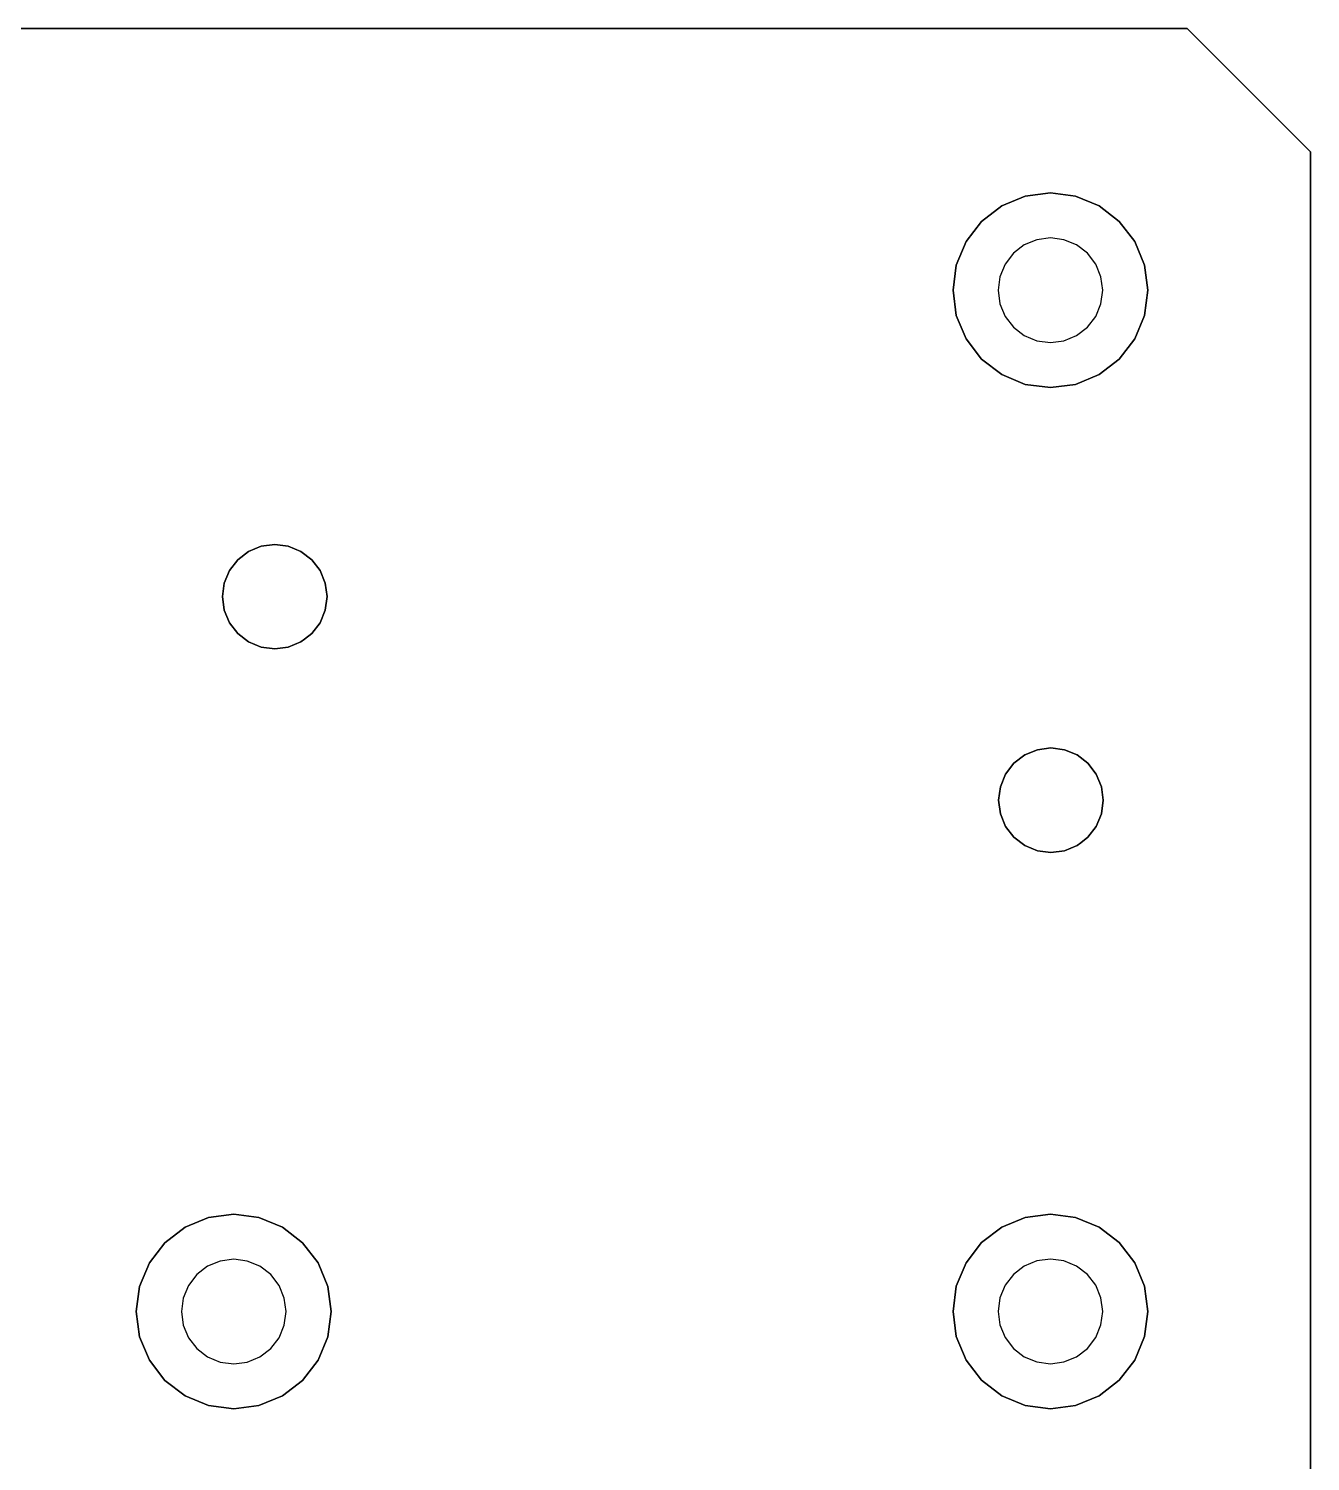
# Model space of a CAD drawing. Header units: metres. Extents: x 0 to 1120, y 0 to 254.
# Drawn here: x 955.5 to 1018, y 55.1 to 125 of the extents above; entities that cross this region are included whole.
import ezdxf

# ---------------------------------------------------------------- set-up
doc = ezdxf.new("R2010")
doc.units = ezdxf.units.M

msp = doc.modelspace()

# ---------------------------------------------------------------- linework, layer by layer
at = {"layer": 'Component#4'}
for p, q in [((1012, 125, 6), (899, 125, 6)), ((899, 125), (1012, 125)), ((1018, 119, 6), (1012, 125, 6)), ((1012, 125), (1018, 119)), ((1012, 125), (1012, 125, 6)), ((1018, 6, 6), (1018, 119, 6)), ((1018, 119), (1018, 6)), ((1018, 119, 6), (1018, 119)), ((1002.95, 116.354, 6), (1004.096, 116.829, 6)), ((1004.096, 116.829, 4.2), (1002.95, 116.354, 4.2)), ((1004.096, 116.829, 6), (1005.325, 116.991, 6)), ((1005.325, 116.991, 4.2), (1004.096, 116.829, 4.2)), ((1004.096, 116.829, 6), (1004.096, 116.829, 4.2)), ((1005.325, 116.991, 6), (1006.554, 116.829, 6)), ((1006.554, 116.829, 4.2), (1005.325, 116.991, 4.2)), ((1005.325, 116.991, 6), (1005.325, 116.991, 4.2)), ((1006.554, 116.829, 6), (1007.7, 116.354, 6)), ((1006.554, 116.829, 6), (1006.554, 116.829, 4.2)), ((1007.7, 116.354, 4.2), (1006.554, 116.829, 4.2)), ((1001.966, 115.599, 6), (1002.95, 116.354, 6)), ((1002.95, 116.354, 4.2), (1001.966, 115.599, 4.2)), ((1002.95, 116.354, 6), (1002.95, 116.354, 4.2)), ((1007.7, 116.354, 6), (1008.684, 115.599, 6)), ((1007.7, 116.354, 6), (1007.7, 116.354, 4.2)), ((1008.684, 115.599, 4.2), (1007.7, 116.354, 4.2)), ((1001.211, 114.616, 6), (1001.966, 115.599, 6)), ((1001.966, 115.599, 4.2), (1001.211, 114.616, 4.2)), ((1001.966, 115.599, 6), (1001.966, 115.599, 4.2)), ((1008.684, 115.599, 6), (1009.439, 114.616, 6)), ((1009.439, 114.616, 4.2), (1008.684, 115.599, 4.2)), ((1008.684, 115.599, 6), (1008.684, 115.599, 4.2)), ((1000.737, 113.47, 6), (1001.211, 114.616, 6)), ((1001.211, 114.616, 4.2), (1000.737, 113.47, 4.2)), ((1001.211, 114.616, 6), (1001.211, 114.616, 4.2)), ((1004.665, 114.704, 4.2), (1004.05, 114.449, 4.2)), ((1004.665, 114.704), (1004.05, 114.449)), ((1005.325, 114.791, 4.2), (1004.665, 114.704, 4.2)), ((1005.325, 114.791), (1004.665, 114.704)), ((1004.665, 114.704, 4.2), (1004.665, 114.704)), ((1005.325, 114.791, 4.2), (1005.325, 114.791)), ((1005.985, 114.704, 4.2), (1005.325, 114.791, 4.2)), ((1005.985, 114.704), (1005.325, 114.791)), ((1005.985, 114.704, 4.2), (1005.985, 114.704)), ((1006.6, 114.449, 4.2), (1005.985, 114.704, 4.2)), ((1006.6, 114.449), (1005.985, 114.704)), ((1009.439, 114.616, 6), (1009.913, 113.47, 6)), ((1009.913, 113.47, 4.2), (1009.439, 114.616, 4.2)), ((1009.439, 114.616, 6), (1009.439, 114.616, 4.2)), ((1003.522, 114.044, 4.2), (1003.117, 113.516, 4.2)), ((1003.522, 114.044), (1003.117, 113.516)), ((1004.05, 114.449, 4.2), (1003.522, 114.044, 4.2)), ((1004.05, 114.449), (1003.522, 114.044)), ((1003.522, 114.044, 4.2), (1003.522, 114.044)), ((1004.05, 114.449, 4.2), (1004.05, 114.449)), ((1006.6, 114.449, 4.2), (1006.6, 114.449)), ((1007.128, 114.044, 4.2), (1006.6, 114.449, 4.2)), ((1007.128, 114.044), (1006.6, 114.449)), ((1007.128, 114.044, 4.2), (1007.128, 114.044)), ((1007.533, 113.516, 4.2), (1007.128, 114.044, 4.2)), ((1007.533, 113.516), (1007.128, 114.044)), ((1000.575, 112.241, 6), (1000.737, 113.47, 6)), ((1000.737, 113.47, 4.2), (1000.575, 112.241, 4.2)), ((1000.737, 113.47, 6), (1000.737, 113.47, 4.2)), ((1003.117, 113.516, 4.2), (1002.862, 112.901, 4.2)), ((1003.117, 113.516), (1002.862, 112.901)), ((1003.117, 113.516, 4.2), (1003.117, 113.516)), ((1007.533, 113.516, 4.2), (1007.533, 113.516)), ((1007.788, 112.901, 4.2), (1007.533, 113.516, 4.2)), ((1007.788, 112.901), (1007.533, 113.516)), ((1009.913, 113.47, 6), (1010.075, 112.241, 6)), ((1009.913, 113.47, 6), (1009.913, 113.47, 4.2)), ((1010.075, 112.241, 4.2), (1009.913, 113.47, 4.2)), ((1002.862, 112.901, 4.2), (1002.775, 112.241, 4.2)), ((1002.862, 112.901), (1002.775, 112.241)), ((1002.862, 112.901, 4.2), (1002.862, 112.901)), ((1007.875, 112.241, 4.2), (1007.788, 112.901, 4.2)), ((1007.788, 112.901, 4.2), (1007.788, 112.901)), ((1007.875, 112.241), (1007.788, 112.901)), ((1000.737, 111.011, 6), (1000.575, 112.241, 6)), ((1000.575, 112.241, 6), (1000.575, 112.241, 4.2)), ((1000.575, 112.241, 4.2), (1000.737, 111.011, 4.2)), ((1002.775, 112.241, 4.2), (1002.775, 112.241)), ((1002.775, 112.241, 4.2), (1002.862, 111.581, 4.2)), ((1002.775, 112.241), (1002.862, 111.581)), ((1007.788, 111.581, 4.2), (1007.875, 112.241, 4.2)), ((1007.788, 111.581), (1007.875, 112.241)), ((1007.875, 112.241, 4.2), (1007.875, 112.241)), ((1010.075, 112.241, 6), (1009.913, 111.011, 6)), ((1009.913, 111.011, 4.2), (1010.075, 112.241, 4.2)), ((1010.075, 112.241, 6), (1010.075, 112.241, 4.2)), ((1002.862, 111.581, 4.2), (1002.862, 111.581)), ((1002.862, 111.581, 4.2), (1003.117, 110.966, 4.2)), ((1002.862, 111.581), (1003.117, 110.966)), ((1007.533, 110.966, 4.2), (1007.788, 111.581, 4.2)), ((1007.533, 110.966), (1007.788, 111.581)), ((1007.788, 111.581, 4.2), (1007.788, 111.581)), ((1001.211, 109.866, 6), (1000.737, 111.011, 6)), ((1000.737, 111.011, 6), (1000.737, 111.011, 4.2)), ((1000.737, 111.011, 4.2), (1001.211, 109.866, 4.2)), ((1003.117, 110.966, 4.2), (1003.117, 110.966)), ((1003.117, 110.966, 4.2), (1003.522, 110.437, 4.2)), ((1003.117, 110.966), (1003.522, 110.437)), ((1003.522, 110.437, 4.2), (1004.05, 110.032, 4.2)), ((1003.522, 110.437, 4.2), (1003.522, 110.437)), ((1003.522, 110.437), (1004.05, 110.032)), ((1006.6, 110.032, 4.2), (1007.128, 110.437, 4.2)), ((1006.6, 110.032), (1007.128, 110.437)), ((1007.128, 110.437, 4.2), (1007.533, 110.966, 4.2)), ((1007.128, 110.437), (1007.533, 110.966)), ((1007.128, 110.437, 4.2), (1007.128, 110.437)), ((1007.533, 110.966, 4.2), (1007.533, 110.966)), ((1009.913, 111.011, 6), (1009.439, 109.866, 6)), ((1009.439, 109.866, 4.2), (1009.913, 111.011, 4.2)), ((1009.913, 111.011, 6), (1009.913, 111.011, 4.2)), ((1001.966, 108.882, 6), (1001.211, 109.866, 6)), ((1001.211, 109.866, 6), (1001.211, 109.866, 4.2)), ((1001.211, 109.866, 4.2), (1001.966, 108.882, 4.2)), ((1004.05, 110.032, 4.2), (1004.05, 110.032)), ((1004.05, 110.032, 4.2), (1004.665, 109.777, 4.2)), ((1004.05, 110.032), (1004.665, 109.777)), ((1004.665, 109.777, 4.2), (1004.665, 109.777)), ((1004.665, 109.777, 4.2), (1005.325, 109.691, 4.2)), ((1004.665, 109.777), (1005.325, 109.691)), ((1005.325, 109.691, 4.2), (1005.985, 109.777, 4.2)), ((1005.325, 109.691), (1005.985, 109.777)), ((1005.985, 109.777, 4.2), (1006.6, 110.032, 4.2)), ((1005.985, 109.777), (1006.6, 110.032)), ((1005.985, 109.777, 4.2), (1005.985, 109.777)), ((1006.6, 110.032, 4.2), (1006.6, 110.032)), ((1009.439, 109.866, 6), (1008.684, 108.882, 6)), ((1008.684, 108.882, 4.2), (1009.439, 109.866, 4.2)), ((1009.439, 109.866, 6), (1009.439, 109.866, 4.2)), ((1005.325, 109.691), (1005.325, 109.691, 4.2)), ((1002.95, 108.127, 6), (1001.966, 108.882, 6)), ((1001.966, 108.882, 4.2), (1002.95, 108.127, 4.2)), ((1001.966, 108.882, 6), (1001.966, 108.882, 4.2)), ((1008.684, 108.882, 6), (1007.7, 108.127, 6)), ((1007.7, 108.127, 4.2), (1008.684, 108.882, 4.2)), ((1008.684, 108.882, 4.2), (1008.684, 108.882, 6)), ((1004.096, 107.652, 6), (1002.95, 108.127, 6)), ((1002.95, 108.127, 4.2), (1004.096, 107.652, 4.2)), ((1002.95, 108.127, 6), (1002.95, 108.127, 4.2)), ((1005.325, 107.491, 6), (1004.096, 107.652, 6)), ((1004.096, 107.652, 6), (1004.096, 107.652, 4.2)), ((1004.096, 107.652, 4.2), (1005.325, 107.491, 4.2)), ((1006.554, 107.652, 6), (1005.325, 107.491, 6)), ((1005.325, 107.491, 4.2), (1006.554, 107.652, 4.2)), ((1007.7, 108.127, 6), (1006.554, 107.652, 6)), ((1006.554, 107.652, 4.2), (1007.7, 108.127, 4.2)), ((1006.554, 107.652, 6), (1006.554, 107.652, 4.2)), ((1007.7, 108.127, 6), (1007.7, 108.127, 4.2)), ((1005.325, 107.491, 6), (1005.325, 107.491, 4.2)), ((965.697, 99.102, 6), (966.225, 99.507, 6)), ((966.225, 99.507), (965.697, 99.102)), ((966.225, 99.507, 6), (966.84, 99.762, 6)), ((966.84, 99.762), (966.225, 99.507)), ((966.225, 99.507, 6), (966.225, 99.507)), ((966.84, 99.762, 6), (967.5, 99.849, 6)), ((967.5, 99.849), (966.84, 99.762)), ((966.84, 99.762, 6), (966.84, 99.762)), ((967.5, 99.849, 6), (967.5, 99.849)), ((967.5, 99.849, 6), (968.16, 99.762, 6)), ((968.16, 99.762), (967.5, 99.849)), ((968.16, 99.762, 6), (968.16, 99.762)), ((968.16, 99.762, 6), (968.775, 99.507, 6)), ((968.775, 99.507), (968.16, 99.762)), ((968.775, 99.507, 6), (968.775, 99.507)), ((968.775, 99.507, 6), (969.304, 99.102, 6)), ((969.304, 99.102), (968.775, 99.507)), ((965.037, 97.959, 6), (965.292, 98.574, 6)), ((965.292, 98.574), (965.037, 97.959)), ((965.292, 98.574, 6), (965.697, 99.102, 6)), ((965.697, 99.102), (965.292, 98.574)), ((965.292, 98.574, 6), (965.292, 98.574)), ((965.697, 99.102, 6), (965.697, 99.102)), ((969.304, 99.102, 6), (969.304, 99.102)), ((969.304, 99.102, 6), (969.709, 98.574, 6)), ((969.709, 98.574), (969.304, 99.102)), ((969.709, 98.574, 6), (969.709, 98.574)), ((969.709, 98.574, 6), (969.964, 97.959, 6)), ((969.964, 97.959), (969.709, 98.574)), ((964.95, 97.299, 6), (965.037, 97.959, 6)), ((965.037, 97.959), (964.95, 97.299)), ((965.037, 97.959, 6), (965.037, 97.959)), ((969.964, 97.959, 6), (969.964, 97.959)), ((969.964, 97.959, 6), (970.05, 97.299, 6)), ((970.05, 97.299), (969.964, 97.959)), ((964.95, 97.299, 6), (964.95, 97.299)), ((965.037, 96.639, 6), (964.95, 97.299, 6)), ((964.95, 97.299), (965.037, 96.639)), ((970.05, 97.299, 6), (969.964, 96.639, 6)), ((969.964, 96.639), (970.05, 97.299)), ((970.05, 97.299, 6), (970.05, 97.299)), ((965.037, 96.639, 6), (965.037, 96.639)), ((965.292, 96.024, 6), (965.037, 96.639, 6)), ((965.037, 96.639), (965.292, 96.024)), ((969.964, 96.639, 6), (969.709, 96.024, 6)), ((969.709, 96.024), (969.964, 96.639)), ((969.964, 96.639, 6), (969.964, 96.639)), ((965.292, 96.024, 6), (965.292, 96.024)), ((965.697, 95.495, 6), (965.292, 96.024, 6)), ((965.292, 96.024), (965.697, 95.495)), ((969.709, 96.024, 6), (969.304, 95.495, 6)), ((969.304, 95.495), (969.709, 96.024)), ((969.709, 96.024, 6), (969.709, 96.024)), ((965.697, 95.495, 6), (965.697, 95.495)), ((966.225, 95.09, 6), (965.697, 95.495, 6)), ((965.697, 95.495), (966.225, 95.09)), ((966.225, 95.09, 6), (966.225, 95.09)), ((966.84, 94.835, 6), (966.225, 95.09, 6)), ((966.225, 95.09), (966.84, 94.835)), ((968.775, 95.09, 6), (968.16, 94.835, 6)), ((968.16, 94.835), (968.775, 95.09)), ((968.952, 95.226, 6), (968.775, 95.09, 6)), ((968.775, 95.09), (968.952, 95.226)), ((968.775, 95.09, 6), (968.775, 95.09)), ((969.304, 95.495, 6), (968.952, 95.226, 6)), ((968.952, 95.226), (969.304, 95.495)), ((968.952, 95.226, 6), (968.952, 95.226)), ((969.304, 95.495, 6), (969.304, 95.495)), ((966.84, 94.835, 6), (966.84, 94.835)), ((967.5, 94.749, 6), (966.84, 94.835, 6)), ((966.84, 94.835), (967.5, 94.749)), ((968.16, 94.835, 6), (967.5, 94.749, 6)), ((967.5, 94.749), (968.16, 94.835)), ((967.5, 94.749, 6), (967.5, 94.749)), ((968.16, 94.835), (968.16, 94.835, 6)), ((1003.547, 89.171, 6), (1004.075, 89.577, 6)), ((1004.075, 89.577), (1003.547, 89.171)), ((1004.075, 89.577, 6), (1004.69, 89.831, 6)), ((1004.69, 89.831), (1004.075, 89.577)), ((1004.075, 89.577, 6), (1004.075, 89.577)), ((1004.69, 89.831, 6), (1005.35, 89.918, 6)), ((1005.35, 89.918), (1004.69, 89.831)), ((1004.69, 89.831, 6), (1004.69, 89.831)), ((1005.35, 89.918, 6), (1006.01, 89.831, 6)), ((1006.01, 89.831), (1005.35, 89.918)), ((1005.35, 89.918, 6), (1005.35, 89.918)), ((1006.01, 89.831, 6), (1006.625, 89.577, 6)), ((1006.625, 89.577), (1006.01, 89.831)), ((1006.01, 89.831, 6), (1006.01, 89.831)), ((1006.625, 89.577, 6), (1007.154, 89.171, 6)), ((1007.154, 89.171), (1006.625, 89.577)), ((1006.625, 89.577, 6), (1006.625, 89.577)), ((1003.142, 88.643, 6), (1003.547, 89.171, 6)), ((1003.547, 89.171), (1003.142, 88.643)), ((1003.547, 89.171, 6), (1003.547, 89.171)), ((1007.154, 89.171, 6), (1007.559, 88.643, 6)), ((1007.559, 88.643), (1007.154, 89.171)), ((1007.154, 89.171, 6), (1007.154, 89.171)), ((1002.887, 88.028, 6), (1003.142, 88.643, 6)), ((1003.142, 88.643), (1002.887, 88.028)), ((1003.142, 88.643, 6), (1003.142, 88.643)), ((1007.559, 88.643, 6), (1007.814, 88.028, 6)), ((1007.814, 88.028), (1007.559, 88.643)), ((1007.559, 88.643, 6), (1007.559, 88.643)), ((1002.8, 87.368, 6), (1002.887, 88.028, 6)), ((1002.887, 88.028), (1002.8, 87.368)), ((1002.887, 86.708, 6), (1002.8, 87.368, 6)), ((1002.8, 87.368), (1002.887, 86.708)), ((1002.8, 87.368, 6), (1002.8, 87.368)), ((1002.887, 88.028), (1002.887, 88.028, 6)), ((1007.814, 88.028, 6), (1007.9, 87.368, 6)), ((1007.9, 87.368), (1007.814, 88.028)), ((1007.814, 88.028, 6), (1007.814, 88.028)), ((1007.9, 87.368, 6), (1007.814, 86.708, 6)), ((1007.814, 86.708), (1007.9, 87.368)), ((1007.9, 87.368, 6), (1007.9, 87.368)), ((1003.142, 86.093, 6), (1002.887, 86.708, 6)), ((1002.887, 86.708), (1003.142, 86.093)), ((1002.887, 86.708, 6), (1002.887, 86.708)), ((1007.814, 86.708, 6), (1007.559, 86.093, 6)), ((1007.559, 86.093), (1007.814, 86.708)), ((1007.814, 86.708, 6), (1007.814, 86.708)), ((1003.547, 85.565, 6), (1003.142, 86.093, 6)), ((1003.142, 86.093), (1003.547, 85.565)), ((1003.142, 86.093, 6), (1003.142, 86.093)), ((1007.559, 86.093, 6), (1007.154, 85.565, 6)), ((1007.154, 85.565), (1007.559, 86.093)), ((1007.559, 86.093, 6), (1007.559, 86.093)), ((1004.075, 85.16, 6), (1003.547, 85.565, 6)), ((1003.547, 85.565), (1004.075, 85.16)), ((1003.547, 85.565, 6), (1003.547, 85.565)), ((1006.802, 85.296, 6), (1006.625, 85.16, 6)), ((1006.625, 85.16), (1006.802, 85.296)), ((1007.154, 85.565, 6), (1006.802, 85.296, 6)), ((1006.802, 85.296), (1007.154, 85.565)), ((1006.802, 85.296, 6), (1006.802, 85.296)), ((1007.154, 85.565, 6), (1007.154, 85.565)), ((1004.69, 84.905, 6), (1004.075, 85.16, 6)), ((1004.075, 85.16), (1004.69, 84.905)), ((1004.075, 85.16, 6), (1004.075, 85.16)), ((1005.35, 84.818, 6), (1004.69, 84.905, 6)), ((1004.69, 84.905), (1005.35, 84.818)), ((1004.69, 84.905, 6), (1004.69, 84.905)), ((1006.01, 84.905, 6), (1005.35, 84.818, 6)), ((1005.35, 84.818), (1006.01, 84.905)), ((1005.35, 84.818, 6), (1005.35, 84.818)), ((1006.625, 85.16, 6), (1006.01, 84.905, 6)), ((1006.01, 84.905), (1006.625, 85.16)), ((1006.01, 84.905, 6), (1006.01, 84.905)), ((1006.625, 85.16, 6), (1006.625, 85.16)), ((964.271, 67.021, 6), (965.5, 67.183, 6)), ((965.5, 67.183, 4.2), (964.271, 67.021, 4.2)), ((965.5, 67.183, 6), (966.73, 67.021, 6)), ((966.73, 67.021, 4.2), (965.5, 67.183, 4.2)), ((965.5, 67.183, 6), (965.5, 67.183, 4.2)), ((1004.096, 67.026, 6), (1005.325, 67.188, 6)), ((1005.325, 67.188, 4.2), (1004.096, 67.026, 4.2)), ((1005.325, 67.188, 6), (1006.554, 67.026, 6)), ((1006.554, 67.026, 4.2), (1005.325, 67.188, 4.2)), ((1005.325, 67.188, 6), (1005.325, 67.188, 4.2)), ((962.142, 65.791, 6), (963.125, 66.546, 6)), ((963.125, 66.546, 4.2), (962.142, 65.791, 4.2)), ((963.125, 66.546, 6), (964.271, 67.021, 6)), ((964.271, 67.021, 4.2), (963.125, 66.546, 4.2)), ((963.125, 66.546, 6), (963.125, 66.546, 4.2)), ((964.271, 67.021, 6), (964.271, 67.021, 4.2)), ((966.73, 67.021, 6), (967.875, 66.546, 6)), ((967.875, 66.546, 4.2), (966.73, 67.021, 4.2)), ((966.73, 67.021, 6), (966.73, 67.021, 4.2)), ((967.875, 66.546, 6), (968.859, 65.791, 6)), ((968.859, 65.791, 4.2), (967.875, 66.546, 4.2)), ((967.875, 66.546, 6), (967.875, 66.546, 4.2)), ((1001.966, 65.797, 6), (1002.95, 66.552, 6)), ((1002.95, 66.552, 4.2), (1001.966, 65.797, 4.2)), ((1002.95, 66.552, 6), (1004.096, 67.026, 6)), ((1004.096, 67.026, 4.2), (1002.95, 66.552, 4.2)), ((1002.95, 66.552, 6), (1002.95, 66.552, 4.2)), ((1004.096, 67.026, 6), (1004.096, 67.026, 4.2)), ((1006.554, 67.026, 6), (1007.7, 66.552, 6)), ((1007.7, 66.552, 4.2), (1006.554, 67.026, 4.2)), ((1006.554, 67.026, 6), (1006.554, 67.026, 4.2)), ((1007.7, 66.552, 6), (1008.684, 65.797, 6)), ((1007.7, 66.552, 6), (1007.7, 66.552, 4.2)), ((1008.684, 65.797, 4.2), (1007.7, 66.552, 4.2)), ((961.387, 64.808, 6), (962.142, 65.791, 6)), ((962.142, 65.791, 4.2), (961.387, 64.808, 4.2)), ((962.142, 65.791, 6), (962.142, 65.791, 4.2)), ((968.859, 65.791, 6), (969.614, 64.808, 6)), ((969.614, 64.808, 4.2), (968.859, 65.791, 4.2)), ((968.859, 65.791, 6), (968.859, 65.791, 4.2)), ((1001.211, 64.813, 6), (1001.966, 65.797, 6)), ((1001.966, 65.797, 4.2), (1001.211, 64.813, 4.2)), ((1001.966, 65.797, 6), (1001.966, 65.797, 4.2)), ((1008.684, 65.797, 6), (1009.439, 64.813, 6)), ((1009.439, 64.813, 4.2), (1008.684, 65.797, 4.2)), ((1008.684, 65.797, 6), (1008.684, 65.797, 4.2)), ((965.5, 64.983, 4.2), (964.84, 64.896, 4.2)), ((965.5, 64.983), (964.84, 64.896)), ((965.5, 64.983, 4.2), (965.5, 64.983)), ((966.16, 64.896, 4.2), (965.5, 64.983, 4.2)), ((966.16, 64.896), (965.5, 64.983)), ((1005.325, 64.988, 4.2), (1004.665, 64.901, 4.2)), ((1005.325, 64.988), (1004.665, 64.901)), ((1005.985, 64.901, 4.2), (1005.325, 64.988, 4.2)), ((1005.325, 64.988, 4.2), (1005.325, 64.988)), ((1005.985, 64.901), (1005.325, 64.988)), ((960.912, 63.662, 6), (961.387, 64.808, 6)), ((961.387, 64.808, 4.2), (960.912, 63.662, 4.2)), ((961.387, 64.808, 6), (961.387, 64.808, 4.2)), ((964.225, 64.641, 4.2), (963.697, 64.236, 4.2)), ((964.225, 64.641), (963.697, 64.236)), ((964.84, 64.896, 4.2), (964.225, 64.641, 4.2)), ((964.84, 64.896), (964.225, 64.641)), ((964.225, 64.641, 4.2), (964.225, 64.641)), ((964.84, 64.896, 4.2), (964.84, 64.896)), ((966.775, 64.641, 4.2), (966.16, 64.896, 4.2)), ((966.16, 64.896, 4.2), (966.16, 64.896)), ((966.775, 64.641), (966.16, 64.896)), ((967.304, 64.236, 4.2), (966.775, 64.641, 4.2)), ((966.775, 64.641, 4.2), (966.775, 64.641)), ((967.304, 64.236), (966.775, 64.641)), ((969.614, 64.808, 6), (970.089, 63.662, 6)), ((970.089, 63.662, 4.2), (969.614, 64.808, 4.2)), ((969.614, 64.808, 6), (969.614, 64.808, 4.2)), ((1000.737, 63.667, 6), (1001.211, 64.813, 6)), ((1001.211, 64.813, 4.2), (1000.737, 63.667, 4.2)), ((1001.211, 64.813, 6), (1001.211, 64.813, 4.2)), ((1004.05, 64.646, 4.2), (1003.522, 64.241, 4.2)), ((1004.05, 64.646), (1003.522, 64.241)), ((1004.665, 64.901, 4.2), (1004.05, 64.646, 4.2)), ((1004.665, 64.901), (1004.05, 64.646)), ((1004.05, 64.646, 4.2), (1004.05, 64.646)), ((1004.665, 64.901, 4.2), (1004.665, 64.901)), ((1005.985, 64.901, 4.2), (1005.985, 64.901)), ((1006.6, 64.646, 4.2), (1005.985, 64.901, 4.2)), ((1006.6, 64.646), (1005.985, 64.901)), ((1007.128, 64.241, 4.2), (1006.6, 64.646, 4.2)), ((1006.6, 64.646, 4.2), (1006.6, 64.646)), ((1007.128, 64.241), (1006.6, 64.646)), ((1009.439, 64.813, 6), (1009.913, 63.667, 6)), ((1009.913, 63.667, 4.2), (1009.439, 64.813, 4.2)), ((1009.439, 64.813, 6), (1009.439, 64.813, 4.2)), ((960.75, 62.433, 6), (960.912, 63.662, 6)), ((960.912, 63.662, 4.2), (960.75, 62.433, 4.2)), ((960.912, 63.662, 6), (960.912, 63.662, 4.2)), ((963.292, 63.708, 4.2), (963.037, 63.093, 4.2)), ((963.292, 63.708), (963.037, 63.093)), ((963.697, 64.236, 4.2), (963.292, 63.708, 4.2)), ((963.697, 64.236), (963.292, 63.708)), ((963.292, 63.708, 4.2), (963.292, 63.708)), ((963.697, 64.236, 4.2), (963.697, 64.236)), ((967.709, 63.708, 4.2), (967.304, 64.236, 4.2)), ((967.304, 64.236, 4.2), (967.304, 64.236)), ((967.709, 63.708), (967.304, 64.236)), ((967.964, 63.093, 4.2), (967.709, 63.708, 4.2)), ((967.709, 63.708, 4.2), (967.709, 63.708)), ((967.964, 63.093), (967.709, 63.708)), ((970.089, 63.662, 6), (970.25, 62.433, 6)), ((970.25, 62.433, 4.2), (970.089, 63.662, 4.2)), ((970.089, 63.662, 6), (970.089, 63.662, 4.2)), ((1000.575, 62.438, 6), (1000.737, 63.667, 6)), ((1000.737, 63.667, 4.2), (1000.575, 62.438, 4.2)), ((1000.737, 63.667, 6), (1000.737, 63.667, 4.2)), ((1003.117, 63.713, 4.2), (1002.862, 63.098, 4.2)), ((1003.117, 63.713), (1002.862, 63.098)), ((1003.522, 64.241, 4.2), (1003.117, 63.713, 4.2)), ((1003.522, 64.241), (1003.117, 63.713)), ((1003.117, 63.713, 4.2), (1003.117, 63.713)), ((1003.522, 64.241, 4.2), (1003.522, 64.241)), ((1007.533, 63.713, 4.2), (1007.128, 64.241, 4.2)), ((1007.128, 64.241, 4.2), (1007.128, 64.241)), ((1007.533, 63.713), (1007.128, 64.241)), ((1007.788, 63.098, 4.2), (1007.533, 63.713, 4.2)), ((1007.533, 63.713, 4.2), (1007.533, 63.713)), ((1007.788, 63.098), (1007.533, 63.713)), ((1009.913, 63.667, 6), (1010.075, 62.438, 6)), ((1010.075, 62.438, 4.2), (1009.913, 63.667, 4.2)), ((1009.913, 63.667, 6), (1009.913, 63.667, 4.2)), ((963.037, 63.093, 4.2), (962.95, 62.433, 4.2)), ((963.037, 63.093), (962.95, 62.433)), ((963.037, 63.093, 4.2), (963.037, 63.093)), ((968.05, 62.433, 4.2), (967.964, 63.093, 4.2)), ((967.964, 63.093, 4.2), (967.964, 63.093)), ((968.05, 62.433), (967.964, 63.093)), ((1002.862, 63.098, 4.2), (1002.775, 62.438, 4.2)), ((1002.862, 63.098), (1002.775, 62.438)), ((1002.862, 63.098, 4.2), (1002.862, 63.098)), ((1007.788, 63.098, 4.2), (1007.788, 63.098)), ((1007.875, 62.438, 4.2), (1007.788, 63.098, 4.2)), ((1007.875, 62.438), (1007.788, 63.098)), ((960.912, 61.203, 6), (960.75, 62.433, 6)), ((960.75, 62.433, 4.2), (960.912, 61.203, 4.2)), ((960.75, 62.433, 6), (960.75, 62.433, 4.2)), ((962.95, 62.433, 4.2), (962.95, 62.433)), ((962.95, 62.433, 4.2), (963.037, 61.773, 4.2)), ((962.95, 62.433), (963.037, 61.773)), ((967.964, 61.773, 4.2), (968.05, 62.433, 4.2)), ((967.964, 61.773), (968.05, 62.433)), ((968.05, 62.433, 4.2), (968.05, 62.433)), ((970.25, 62.433, 6), (970.089, 61.203, 6)), ((970.089, 61.203, 4.2), (970.25, 62.433, 4.2)), ((970.25, 62.433, 4.2), (970.25, 62.433, 6)), ((1000.737, 61.209, 6), (1000.575, 62.438, 6)), ((1000.575, 62.438, 4.2), (1000.737, 61.209, 4.2)), ((1000.575, 62.438, 6), (1000.575, 62.438, 4.2)), ((1002.775, 62.438, 4.2), (1002.775, 62.438)), ((1002.775, 62.438, 4.2), (1002.862, 61.778, 4.2)), ((1002.775, 62.438), (1002.862, 61.778)), ((1007.788, 61.778, 4.2), (1007.875, 62.438, 4.2)), ((1007.788, 61.778), (1007.875, 62.438)), ((1007.875, 62.438, 4.2), (1007.875, 62.438)), ((1010.075, 62.438, 6), (1009.913, 61.209, 6)), ((1009.913, 61.209, 4.2), (1010.075, 62.438, 4.2)), ((1010.075, 62.438, 6), (1010.075, 62.438, 4.2)), ((963.037, 61.773, 4.2), (963.037, 61.773)), ((963.037, 61.773, 4.2), (963.292, 61.158, 4.2)), ((963.037, 61.773), (963.292, 61.158)), ((967.709, 61.158, 4.2), (967.964, 61.773, 4.2)), ((967.709, 61.158), (967.964, 61.773)), ((967.964, 61.773, 4.2), (967.964, 61.773)), ((1002.862, 61.778, 4.2), (1002.862, 61.778)), ((1002.862, 61.778, 4.2), (1003.117, 61.163, 4.2)), ((1002.862, 61.778), (1003.117, 61.163)), ((1007.533, 61.163, 4.2), (1007.788, 61.778, 4.2)), ((1007.533, 61.163), (1007.788, 61.778)), ((1007.788, 61.778, 4.2), (1007.788, 61.778)), ((961.387, 60.058, 6), (960.912, 61.203, 6)), ((960.912, 61.203, 4.2), (961.387, 60.058, 4.2)), ((960.912, 61.203, 6), (960.912, 61.203, 4.2)), ((963.292, 61.158, 4.2), (963.697, 60.629, 4.2)), ((963.292, 61.158, 4.2), (963.292, 61.158)), ((963.292, 61.158), (963.697, 60.629)), ((967.304, 60.629, 4.2), (967.709, 61.158, 4.2)), ((967.304, 60.629), (967.709, 61.158)), ((967.709, 61.158, 4.2), (967.709, 61.158)), ((970.089, 61.203, 6), (969.614, 60.058, 6)), ((969.614, 60.058, 4.2), (970.089, 61.203, 4.2)), ((970.089, 61.203, 6), (970.089, 61.203, 4.2)), ((1001.211, 60.063, 6), (1000.737, 61.209, 6)), ((1000.737, 61.209, 4.2), (1001.211, 60.063, 4.2)), ((1000.737, 61.209, 6), (1000.737, 61.209, 4.2)), ((1003.117, 61.163, 4.2), (1003.117, 61.163)), ((1003.117, 61.163, 4.2), (1003.522, 60.635, 4.2)), ((1003.117, 61.163), (1003.522, 60.635)), ((1007.128, 60.635, 4.2), (1007.533, 61.163, 4.2)), ((1007.128, 60.635), (1007.533, 61.163)), ((1007.533, 61.163, 4.2), (1007.533, 61.163)), ((1009.913, 61.209, 6), (1009.439, 60.063, 6)), ((1009.439, 60.063, 4.2), (1009.913, 61.209, 4.2)), ((1009.913, 61.209, 6), (1009.913, 61.209, 4.2)), ((963.697, 60.629, 4.2), (963.697, 60.629)), ((963.697, 60.629, 4.2), (964.225, 60.224, 4.2)), ((963.697, 60.629), (964.225, 60.224)), ((964.225, 60.224, 4.2), (964.225, 60.224)), ((964.225, 60.224, 4.2), (964.84, 59.969, 4.2)), ((964.225, 60.224), (964.84, 59.969)), ((966.16, 59.969, 4.2), (966.775, 60.224, 4.2)), ((966.16, 59.969), (966.775, 60.224)), ((966.775, 60.224, 4.2), (967.304, 60.629, 4.2)), ((966.775, 60.224), (967.304, 60.629)), ((966.775, 60.224, 4.2), (966.775, 60.224)), ((967.304, 60.629, 4.2), (967.304, 60.629)), ((1003.522, 60.635, 4.2), (1003.522, 60.635)), ((1003.522, 60.635, 4.2), (1004.05, 60.23, 4.2)), ((1003.522, 60.635), (1004.05, 60.23)), ((1004.05, 60.23, 4.2), (1004.665, 59.975, 4.2)), ((1004.05, 60.23, 4.2), (1004.05, 60.23)), ((1004.05, 60.23), (1004.665, 59.975)), ((1005.985, 59.975, 4.2), (1006.6, 60.23, 4.2)), ((1005.985, 59.975), (1006.6, 60.23)), ((1006.6, 60.23, 4.2), (1007.128, 60.635, 4.2)), ((1006.6, 60.23), (1007.128, 60.635)), ((1006.6, 60.23, 4.2), (1006.6, 60.23)), ((1007.128, 60.635, 4.2), (1007.128, 60.635)), ((962.142, 59.074, 6), (961.387, 60.058, 6)), ((961.387, 60.058, 4.2), (962.142, 59.074, 4.2)), ((961.387, 60.058, 6), (961.387, 60.058, 4.2)), ((964.84, 59.969, 4.2), (964.84, 59.969)), ((964.84, 59.969, 4.2), (965.5, 59.883, 4.2)), ((964.84, 59.969), (965.5, 59.883)), ((965.5, 59.883, 4.2), (966.16, 59.969, 4.2)), ((965.5, 59.883), (966.16, 59.969)), ((965.5, 59.883), (965.5, 59.883, 4.2)), ((966.16, 59.969, 4.2), (966.16, 59.969)), ((969.614, 60.058, 6), (968.859, 59.074, 6)), ((968.859, 59.074, 4.2), (969.614, 60.058, 4.2)), ((969.614, 60.058, 6), (969.614, 60.058, 4.2)), ((1001.966, 59.079, 6), (1001.211, 60.063, 6)), ((1001.211, 60.063, 4.2), (1001.966, 59.079, 4.2)), ((1001.211, 60.063, 6), (1001.211, 60.063, 4.2)), ((1004.665, 59.975, 4.2), (1004.665, 59.975)), ((1004.665, 59.975, 4.2), (1005.325, 59.888, 4.2)), ((1004.665, 59.975), (1005.325, 59.888)), ((1005.325, 59.888, 4.2), (1005.985, 59.975, 4.2)), ((1005.325, 59.888), (1005.985, 59.975)), ((1005.325, 59.888), (1005.325, 59.888, 4.2)), ((1005.985, 59.975, 4.2), (1005.985, 59.975)), ((1009.439, 60.063, 6), (1008.684, 59.079, 6)), ((1008.684, 59.079, 4.2), (1009.439, 60.063, 4.2)), ((1009.439, 60.063, 6), (1009.439, 60.063, 4.2)), ((963.125, 58.319, 6), (962.142, 59.074, 6)), ((962.142, 59.074, 4.2), (963.125, 58.319, 4.2)), ((962.142, 59.074, 6), (962.142, 59.074, 4.2)), ((968.859, 59.074, 6), (967.875, 58.319, 6)), ((967.875, 58.319, 4.2), (968.859, 59.074, 4.2)), ((968.859, 59.074, 6), (968.859, 59.074, 4.2)), ((1002.95, 58.324, 6), (1001.966, 59.079, 6)), ((1001.966, 59.079, 4.2), (1002.95, 58.324, 4.2)), ((1001.966, 59.079, 6), (1001.966, 59.079, 4.2)), ((1008.684, 59.079, 6), (1007.7, 58.324, 6)), ((1007.7, 58.324, 4.2), (1008.684, 59.079, 4.2)), ((1008.684, 59.079, 6), (1008.684, 59.079, 4.2)), ((964.271, 57.844, 6), (963.125, 58.319, 6)), ((963.125, 58.319, 4.2), (964.271, 57.844, 4.2)), ((963.125, 58.319, 6), (963.125, 58.319, 4.2)), ((967.875, 58.319, 6), (966.73, 57.844, 6)), ((966.73, 57.844, 4.2), (967.875, 58.319, 4.2)), ((967.875, 58.319, 6), (967.875, 58.319, 4.2)), ((1004.096, 57.85, 6), (1002.95, 58.324, 6)), ((1002.95, 58.324, 4.2), (1004.096, 57.85, 4.2)), ((1002.95, 58.324, 4.2), (1002.95, 58.324, 6)), ((1007.7, 58.324, 6), (1006.554, 57.85, 6)), ((1006.554, 57.85, 4.2), (1007.7, 58.324, 4.2)), ((1007.7, 58.324, 6), (1007.7, 58.324, 4.2)), ((965.5, 57.683, 6), (964.271, 57.844, 6)), ((964.271, 57.844, 4.2), (965.5, 57.683, 4.2)), ((964.271, 57.844, 6), (964.271, 57.844, 4.2)), ((966.73, 57.844, 6), (965.5, 57.683, 6)), ((965.5, 57.683, 4.2), (966.73, 57.844, 4.2)), ((965.5, 57.683, 6), (965.5, 57.683, 4.2)), ((966.73, 57.844, 6), (966.73, 57.844, 4.2)), ((1005.325, 57.688, 6), (1004.096, 57.85, 6)), ((1004.096, 57.85, 6), (1004.096, 57.85, 4.2)), ((1004.096, 57.85, 4.2), (1005.325, 57.688, 4.2)), ((1006.554, 57.85, 6), (1005.325, 57.688, 6)), ((1005.325, 57.688, 4.2), (1006.554, 57.85, 4.2)), ((1005.325, 57.688, 6), (1005.325, 57.688, 4.2)), ((1006.554, 57.85, 6), (1006.554, 57.85, 4.2))]:
    msp.add_line(p, q, dxfattribs=at)

doc.saveas('drawing.dxf')
